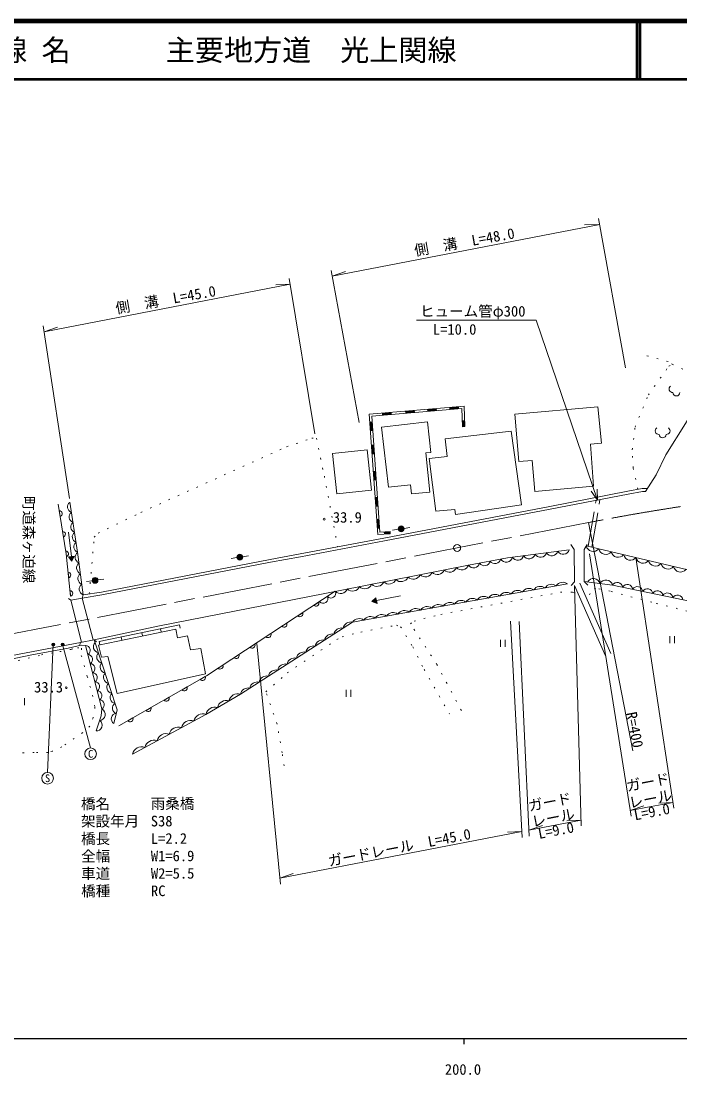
# Model space of a CAD drawing. Units: millimetres, scale not verified. Extents: x 40000 to 680000, y 20000 to 380000.
# Drawn here: x 191836 to 305159, y 198715 to 380000 of the extents above; entities that cross this region are included whole.
import ezdxf
from ezdxf.enums import TextEntityAlignment as Align

# ---------------------------------------------------------------- set-up
doc = ezdxf.new("R2010")
doc.units = ezdxf.units.MM
doc.header["$LTSCALE"] = 1000
for name, pattern in [('CHAIN', [18.5, 12, -1.5, 3.5, -1.5]), ('DASHED', [7.5, 6, -1.5]), ('DOTTED', [1.75, 0.25, -1.5])]:
    doc.linetypes.add(name, pattern=pattern)
for name, color, linetype, lineweight in [('M-BGD', 7, 'Continuous', 13), ('M-BMK', 2, 'CHAIN', 13), ('M-BMK-SRVR', 3, 'Continuous', 13), ('M-STR-HTXT', 7, 'Continuous', 13), ('M-STR-STR1', 1, 'Continuous', 13), ('M-STR-STRC', 7, 'Continuous', 13), ('M-TTL', 2, 'Continuous', 140), ('M-TTL-BAND', 7, 'Continuous', 25), ('M-TTL-LINE', 7, 'Continuous', 50)]:
    doc.layers.add(name, color=color, linetype=linetype, lineweight=lineweight)
doc.layers.add('M-BMK-HTXT', color=7, linetype='Continuous')
doc.layers.add('M-TTL-TXT', color=7, linetype='Continuous')
doc.styles.add('ＭＳ ゴシック', font='')
doc.styles.get('ＭＳ ゴシック').set_extended_font_data('MS Gothic')

msp = doc.modelspace()

# ---------------------------------------------------------------- hatches: boundary and pattern name
at = {"layer": 'M-BGD'}
for points in [[(267052, 313687), (265556, 313562), (265572, 313162), (267068, 313287)], [(255481, 312722), (253985, 312597), (254001, 312197), (255497, 312322)], [(259471, 313055), (257975, 312930), (257991, 312530), (259487, 312655)], [(263261, 313371), (261765, 313246), (261781, 312846), (263277, 312971)], [(252217, 311044), (251818, 311011), (251925, 309515), (252324, 309548)], [(268150, 311239), (267751, 311223), (267790, 310224), (268190, 310240)], [(252502, 307054), (252103, 307021), (252210, 305525), (252608, 305558)], [(252822, 302565), (252423, 302532), (252530, 301036), (252929, 301069)], [(253143, 298076), (252744, 298043), (252851, 296547), (253249, 296580)], [(253413, 294286), (253014, 294253), (253121, 292756), (253520, 292790)], [(255309, 292183), (254310, 292123), (254334, 291724), (255332, 291784)], [(256722, 292570, -0.41421), (257136, 293143, -0.41421), (257709, 292729, -1)], [(228974, 287706, -0.41421), (229388, 288279, -0.41421), (229961, 287864, -1)], [(199999, 287837), (200586, 287099), (200992, 287951)], [(204067, 283716, -1), (205057, 283855, -0.41421), (204631, 283291, -0.41421)], [(252869, 280810), (252179, 280167), (253059, 279828)]]:
    msp.add_hatch(color=256, dxfattribs=at).paths.add_polyline_path(points)
at = {"layer": 'M-STR-HTXT'}
for points in [[(197551, 272912, -0.41421), (197548, 272559, -0.41421), (197194, 272562, -1)], [(199167, 272927, -0.41421), (199163, 272574, -0.41421), (198810, 272577, -1)]]:
    msp.add_hatch(color=256, dxfattribs=at).paths.add_polyline_path(points)

# ---------------------------------------------------------------- linework, layer by layer
at = {"layer": 'M-BGD'}
for p, q in [((267052, 313687), (267068, 313287)), ((253985, 312597), (254001, 312197)), ((255481, 312722), (255497, 312322)), ((257975, 312930), (257991, 312530)), ((259471, 313055), (259487, 312655)), ((261765, 313246), (261781, 312846)), ((263261, 313371), (263277, 312971)), ((265556, 313562), (265572, 313162)), ((251818, 311011), (252217, 311044)), ((267751, 311223), (268150, 311239)), ((267790, 310224), (268190, 310240)), ((251925, 309515), (252324, 309548)), ((252103, 307021), (252502, 307054)), ((252210, 305525), (252608, 305558)), ((252423, 302532), (252822, 302565)), ((252530, 301036), (252929, 301069)), ((252744, 298043), (253143, 298076)), ((198405, 295759), (198560, 294781)), ((252851, 296547), (253249, 296580)), ((253006, 296560), (253249, 296580)), ((253014, 294253), (253413, 294286)), ((198969, 292198), (199124, 291220)), ((200495, 287894), (200018, 292067)), ((253121, 292756), (253520, 292790)), ((254334, 291724), (254310, 292123)), ((255332, 291784), (255309, 292183)), ((256722, 292570), (255735, 292412)), ((257709, 292729), (258697, 292887)), ((199525, 288843), (199631, 287858)), ((200992, 287951), (199999, 287837)), ((200586, 287099), (199999, 287837)), ((200586, 287099), (200992, 287951)), ((228974, 287706), (227986, 287547)), ((229961, 287864), (230948, 288022)), ((199917, 285206), (200023, 284221)), ((204067, 283716), (203076, 283577)), ((205057, 283855), (206047, 283994)), ((287031, 282927), (292386, 270826)), ((287946, 283331), (293300, 271231)), ((200258, 282036), (200364, 281050)), ((252964, 280319), (257088, 281117)), ((243025, 280031), (242196, 279488)), ((252179, 280167), (252869, 280810)), ((252179, 280167), (253059, 279828)), ((253059, 279828), (252869, 280810)), ((240280, 278230), (239452, 277687)), ((205282, 273261), (219065, 276133)), ((219065, 276133), (219177, 275595)), ((237536, 276430), (236707, 275886)), ((209080, 274052), (209192, 273514)), ((212604, 274787), (212716, 274248)), ((215835, 275460), (215947, 274921)), ((234791, 274629), (233963, 274086)), ((303400, 274175), (303400, 272975)), ((304200, 274175), (304200, 272975)), ((202068, 273127), (164803, 265987)), ((205282, 273261), (205394, 272722)), ((232047, 272829), (231218, 272285)), ((274301, 273574), (274301, 272374)), ((275101, 273574), (275101, 272374)), ((229302, 271028), (228474, 270485)), ((226558, 269228), (225729, 268684)), ((223510, 267248), (222650, 266756)), ((220401, 265470), (219541, 264978)), ((247780, 264957), (247780, 263757)), ((248580, 264957), (248580, 263757)), ((192420, 263527), (192420, 262327)), ((217293, 263692), (216433, 263200)), ((214185, 261915), (213325, 261423)), ((211076, 260137), (210216, 259645))]:
    msp.add_line(p, q, dxfattribs=at)
at = {"layer": 'M-BGD', "linetype": 'DASHED'}
for p, q in [((289377, 289651), (290727, 297552)), ((290011, 289502), (291409, 297685))]:
    msp.add_line(p, q, dxfattribs=at)
at = {"layer": 'M-BGD', "linetype": 'DOTTED'}
for points in [[(297935, 299436), (297125, 303150), (296955, 306264), (297447, 310162), (299742, 315696), (303266, 320645), (303932, 320909)], [(310381, 316859), (309467, 317881), (307268, 319431), (303932, 320909), (303113, 321458), (298574, 322684)], [(203571, 281469), (204427, 291217), (205098, 291898), (212429, 295477), (237517, 306775), (241828, 308232), (242644, 308271), (243999, 301718), (246298, 289556)], [(267564, 261403), (263355, 269316), (258798, 276339), (259421, 276770), (264017, 277939), (284621, 281750), (286708, 281743), (287689, 281440)], [(328047, 273769), (321981, 275005), (318021, 275877), (316635, 276041), (308454, 278141), (306429, 278494), (300344, 280022), (293168, 281923), (290650, 282470), (289701, 281512), (289213, 280468)], [(237072, 251878), (236743, 254107), (235871, 259078), (233945, 264603), (237602, 267869), (246160, 273602), (247060, 274103), (250276, 274866), (256384, 276078), (257124, 275814), (259214, 272336), (261148, 268481), (265529, 260819)]]:
    msp.add_lwpolyline(points, dxfattribs=at)
at = {"layer": 'M-BGD'}
for points in [[(202355, 280707), (205750, 281283), (234752, 286893), (239926, 287843), (254345, 290569), (282861, 296022), (296265, 298629), (298717, 299068), (299218, 299077), (301055, 301935), (302723, 305407), (306146, 310757), (307911, 313763), (312322, 319292)], [(255332, 291784), (253200, 291656), (251718, 312408), (268049, 313770), (268190, 310240)], [(255309, 292183), (253571, 292079), (252146, 312042), (267666, 313337), (267790, 310224)], [(253836, 310121), (255059, 299828), (258803, 300214), (258963, 298655), (262129, 298981), (261435, 305713), (262333, 305805), (261730, 311054), (253837, 310116)], [(200200, 297214), (201561, 288614), (202492, 281311), (205666, 281776), (234660, 287385), (239835, 288335), (254251, 291060), (282766, 296512), (296173, 299121), (298668, 299567), (299543, 299583)], [(198225, 296901), (199578, 288351), (200361, 281076)], [(204393, 273576), (215354, 275893), (246699, 282068), (268801, 286382), (275475, 287693), (286100, 289068)], [(289045, 289729), (314788, 283669), (357986, 272489), (362280, 271044)], [(285846, 283177), (248857, 276594), (229577, 264202), (223640, 260738), (211012, 253909)], [(288713, 283572), (293579, 282977), (307388, 280074), (321617, 276411)], [(245885, 281907), (223747, 267384), (208668, 258759)], [(160325, 265177), (160545, 264962), (161611, 264649), (163134, 264759), (168193, 265971), (172343, 266830), (174051, 267141), (177790, 267820), (180769, 268381), (181625, 268438), (184611, 269133), (187830, 269768), (193688, 270955), (199931, 272101), (202178, 272628), (202926, 272575), (205730, 261674), (205634, 260507), (204727, 257880)], [(204393, 273576), (208363, 261499), (207809, 259155)]]:
    msp.add_lwpolyline(points, dxfattribs=at)
for points in [[(276788, 312389), (277436, 304215), (279731, 304398), (280195, 299086), (290316, 299982), (289797, 307246), (291648, 307414), (291059, 313658)], [(262046, 304735), (263153, 295675), (266465, 295996), (266547, 295146), (277931, 296780), (276113, 309445), (264759, 308109), (265129, 305125)], [(245406, 305624), (251373, 306260), (252115, 299300), (246149, 298663)], [(205133, 272659), (218454, 275410), (218765, 273913), (220476, 274268), (220983, 271826), (222762, 272044), (223585, 267689), (208383, 264352), (206768, 270711), (205672, 270564)]]:
    msp.add_lwpolyline(points, close=True, dxfattribs=at)
at = {"layer": 'M-BGD', "linetype": 'DOTTED'}
msp.add_lwpolyline([(188023, 254266), (185965, 259375), (183643, 264880), (183038, 266793), (183145, 267786), (183544, 268403), (189663, 269568), (195340, 270965), (198484, 271534), (200511, 271929), (201518, 272193), (202208, 272104), (202189, 270852), (203231, 267277), (204100, 264043), (204549, 262002), (204232, 260123), (203666, 258724), (202432, 257593), (198865, 255159), (197201, 254405), (196463, 254170), (194105, 254170), (189113, 254056)], close=True, dxfattribs=at)
at = {"layer": 'M-BGD'}
for centre, radius in [((243974, 294311), 150), ((257216, 292650), 500), ((229467, 287785), 500), ((204562, 283786), 500), ((199616, 265318), 150)]:
    msp.add_circle(centre, radius, dxfattribs=at)
for centre, radius, start, end in [((303884, 316709), 600, 122.72029, 277.24592), ((304559, 316114), 600, 180, 0), ((301506, 309501), 600, 122.72029, 277.24592), ((302858, 309501), 600, 262.75408, 57.27971), ((302182, 308906), 600, 180, 0), ((198386, 295255), 505, 290.16464, 87.82284), ((200833, 296432), 1005, 128.99664, 248.99084), ((201105, 294713), 1005, 128.99664, 248.99084), ((201377, 292993), 1005, 128.99664, 248.99084), ((198950, 291694), 505, 290.16464, 87.82284), ((201649, 291273), 1005, 128.99664, 248.99084), ((201922, 289553), 1005, 128.99664, 248.99084), ((199481, 288340), 505, 287.31633, 84.97452), ((202206, 287769), 1063, 127.31898, 247.21302), ((279217, 288559), 1055, 208.40644, 346.33548), ((281170, 288812), 1055, 208.40644, 346.33548), ((283122, 289064), 1055, 208.40644, 346.33548), ((285075, 289317), 1055, 208.40644, 346.33548), ((290236, 289978), 1216, 191.80729, 321.69697), ((292381, 289473), 1216, 191.80729, 321.69697), ((294526, 288968), 1216, 191.80729, 321.69697), ((202439, 285943), 1063, 127.31898, 247.21302), ((269662, 286989), 1054, 215.2162, 347.02482), ((271528, 287308), 1006, 213.52056, 348.72047), ((273354, 287667), 1006, 213.52056, 348.72047), ((275281, 287984), 1071, 208.66112, 350.3641), ((277264, 288307), 1055, 208.40644, 346.33548), ((296672, 288463), 1216, 191.80729, 321.69697), ((298817, 287958), 1216, 191.80729, 321.69697), ((300962, 287453), 1216, 191.80729, 321.69697), ((303107, 286948), 1216, 191.80729, 321.69697), ((199872, 284703), 505, 287.31633, 84.97452), ((202671, 284117), 1063, 127.31898, 247.21302), ((259288, 285253), 1280, 224.9957, 337.09206), ((261372, 285660), 1280, 224.9957, 337.09206), ((263455, 286066), 1280, 224.9957, 337.09206), ((265539, 286473), 1280, 224.9957, 337.09206), ((267623, 286880), 1280, 224.9957, 337.09206), ((305253, 286443), 1216, 191.80729, 321.69697), ((202904, 282291), 1063, 127.31898, 247.21302), ((250954, 283626), 1280, 224.9957, 337.09206), ((253037, 284033), 1280, 224.9957, 337.09206), ((255121, 284440), 1280, 224.9957, 337.09206), ((257205, 284846), 1280, 224.9957, 337.09206), ((283082, 281781), 1330, 52.08371, 148.09748), ((285029, 282127), 1330, 52.08371, 148.09748), ((290291, 282933), 1173, 15.20877, 150.83626), ((292447, 282669), 1173, 15.20877, 150.83626), ((294385, 282523), 925, 5.65699, 150.60035), ((296111, 282160), 925, 5.65699, 150.60035), ((200214, 281532), 505, 287.31633, 84.97452), ((243797, 280670), 817, 222.4347, 24.72404), ((245141, 281566), 818, 222.48767, 24.6705), ((246788, 282811), 1278, 225.00739, 337.15962), ((248870, 283220), 1280, 224.9957, 337.09206), ((271401, 279702), 1330, 52.08371, 148.09748), ((273348, 280049), 1330, 52.08371, 148.09748), ((275295, 280395), 1330, 52.08371, 148.09748), ((277242, 280742), 1330, 52.08371, 148.09748), ((279188, 281088), 1330, 52.08371, 148.09748), ((281135, 281434), 1330, 52.08371, 148.09748), ((297837, 281797), 925, 5.65699, 150.60035), ((299563, 281434), 925, 5.65699, 150.60035), ((301290, 281071), 925, 5.65699, 150.60035), ((303016, 280709), 925, 5.65699, 150.60035), ((304742, 280346), 925, 5.65699, 150.60035), ((242557, 279841), 505, 224.43821, 22.09641), ((261667, 277970), 1330, 52.08371, 148.09748), ((263614, 278316), 1330, 52.08371, 148.09748), ((265561, 278663), 1330, 52.08371, 148.09748), ((267508, 279009), 1330, 52.08371, 148.09748), ((269454, 279356), 1330, 52.08371, 148.09748), ((239812, 278041), 505, 224.43821, 22.09641), ((251933, 276238), 1330, 52.08371, 148.09748), ((253880, 276584), 1330, 52.08371, 148.09748), ((255827, 276931), 1330, 52.08371, 148.09748), ((257774, 277277), 1330, 52.08371, 148.09748), ((259720, 277623), 1330, 52.08371, 148.09748), ((237068, 276240), 505, 224.43821, 22.09641), ((246910, 274325), 1283, 74.6147, 170.84502), ((248517, 275358), 1283, 74.6147, 170.84502), ((249986, 275891), 1330, 52.08371, 148.09748), ((234323, 274439), 505, 224.43821, 22.09641), ((245303, 273292), 1283, 74.6147, 170.84502), ((202890, 271736), 840, 301.3015, 87.54703), ((205316, 272377), 1048, 136.8239, 259.56696), ((231579, 272639), 505, 224.43821, 22.09641), ((242090, 271227), 1283, 74.6147, 170.84502), ((243697, 272260), 1283, 74.6147, 170.84502), ((203291, 270179), 840, 301.3015, 87.54703), ((205890, 270629), 1048, 136.8239, 259.56696), ((228834, 270838), 505, 224.43821, 22.09641), ((238876, 269162), 1283, 74.6147, 170.84502), ((240483, 270194), 1283, 74.6147, 170.84502), ((203691, 268621), 840, 301.3015, 87.54703), ((206465, 268882), 1048, 136.8239, 259.56696), ((226090, 269038), 505, 224.43821, 22.09641), ((235663, 267096), 1283, 74.6147, 170.84502), ((237270, 268129), 1283, 74.6147, 170.84502), ((204092, 267064), 840, 301.3015, 87.54703), ((207039, 267134), 1048, 136.8239, 259.56696), ((223031, 267087), 505, 220.93834, 18.59653), ((234056, 266064), 1283, 74.6147, 170.84502), ((204493, 265507), 840, 301.3015, 87.54703), ((204893, 263950), 840, 301.3015, 87.54703), ((207613, 265387), 1048, 136.8239, 259.56696), ((219923, 265309), 505, 220.93834, 18.59653), ((230843, 263998), 1283, 74.6147, 170.84502), ((232450, 265031), 1283, 74.6147, 170.84502), ((205294, 262392), 840, 301.3015, 87.54703), ((208188, 263639), 1048, 136.8239, 259.56696), ((216814, 263531), 505, 220.93834, 18.59653), ((227119, 261595), 1529, 71.75834, 168.77535), ((229098, 262750), 1529, 71.75834, 168.77535), ((205236, 260731), 1064, 275.9272, 62.36748), ((208469, 261809), 928, 120.49426, 254.7289), ((213706, 261754), 505, 220.93834, 18.59653), ((225140, 260440), 1529, 71.75834, 168.77535), ((204808, 258855), 979, 265.29735, 56.59675), ((208304, 259967), 951, 94.78425, 238.60532), ((210598, 259976), 505, 220.93834, 18.59653), ((220975, 258121), 1582, 69.24514, 167.55679), ((223080, 259259), 1582, 69.24514, 167.55679), ((216766, 255845), 1582, 69.24514, 167.55679), ((218870, 256983), 1582, 69.24514, 167.55679), ((214661, 254707), 1582, 69.24514, 167.55679), ((212556, 253569), 1582, 69.24514, 167.55679)]:
    msp.add_arc(centre, radius, start, end, dxfattribs=at)
at = {"layer": 'M-BMK'}
msp.add_line((289437, 293732), (170574, 270767), dxfattribs=at)
msp.add_arc((365815, -98908), 400000, 96.05598, 101.008, dxfattribs=at)
at = {"layer": 'M-BMK-SRVR'}
msp.add_circle((266841, 289366), 600, dxfattribs=at)
at = {"layer": 'M-STR-HTXT'}
for p, q in [((291359, 345028), (245326, 336134)), ((291229, 345003), (288775, 344935)), ((295792, 320362), (291182, 346012)), ((242347, 309004), (237949, 335727)), ((249961, 310929), (245145, 337118)), ((245326, 336134), (247648, 336931)), ((238112, 334740), (195795, 326565)), ((238112, 334740), (235660, 334615)), ((280459, 328569), (259843, 328569)), ((290984, 297602), (280459, 328569)), ((200182, 297858), (195644, 327554)), ((195795, 326565), (198117, 327361)), ((290984, 297602), (289894, 299132)), ((290984, 297602), (290916, 299480)), ((289437, 293732), (297074, 254468)), ((289609, 288360), (296761, 243204)), ((297579, 287720), (304136, 244598)), ((287031, 282927), (288179, 241546)), ((276039, 276745), (278004, 239580)), ((277532, 276688), (279220, 239815)), ((197373, 272737), (196393, 250750)), ((198988, 272752), (203793, 254954)), ((232367, 272933), (236434, 231550)), ((296604, 244192), (298926, 244989)), ((303985, 245587), (301532, 245490)), ((296604, 244192), (298984, 244652)), ((279173, 240825), (288151, 242559)), ((279173, 240825), (281495, 241621)), ((288151, 242559), (285699, 242433)), ((236336, 232549), (277951, 240589)), ((277951, 240589), (275499, 240463)), ((236336, 232549), (238658, 233346))]:
    msp.add_line(p, q, dxfattribs=at)
for centre in [(197373, 272737), (198988, 272752)]:
    msp.add_circle(centre, 250, dxfattribs=at)
msp.add_arc((365818, -98930), 350022, 100.17487, 101.00784, dxfattribs=at)
at = {"layer": 'M-STR-STR1'}
for p, q in [((200383, 280357), (202248, 273161)), ((202355, 280707), (204212, 273541))]:
    msp.add_line(p, q, dxfattribs=at)
for points in [[(286412, 289962), (286964, 289072), (287014, 283557), (286429, 282923)], [(289199, 289987), (288664, 289087), (288713, 283572), (289309, 282949)], [(199972, 280695), (200383, 280357), (202355, 280707), (202492, 281311)], [(201873, 272556), (202068, 273127), (204393, 273576), (204826, 273225)]]:
    msp.add_lwpolyline(points, dxfattribs=at)
at = {"layer": 'M-STR-STRC'}
for centre in [(203793, 253954), (196393, 249750)]:
    msp.add_circle(centre, 1000, dxfattribs=at)
at = {"layer": 'M-TTL'}
msp.add_line((680000, 380000), (40000, 380000), dxfattribs=at)
at = {"layer": 'M-TTL-BAND'}
for p, q in [((40000, 205000), (579000, 205000)), ((268000, 205000), (268000, 204000))]:
    msp.add_line(p, q, dxfattribs=at)
at = {"layer": 'M-TTL-LINE'}
for p, q in [((297750, 380000), (297750, 370000)), ((298250, 380000), (298250, 370000)), ((40000, 370000), (680000, 370000))]:
    msp.add_line(p, q, dxfattribs=at)

# ---------------------------------------------------------------- texts
at = {"layer": 'M-BGD', "style": 'ＭＳ ゴシック'}
for s, p in [('33.9', (245460, 294635)), ('33.3', (194070, 265424))]:
    msp.add_text(s, height=1833, dxfattribs=at).set_placement(p, align=Align.MIDDLE_LEFT)
at = {"layer": 'M-BMK-HTXT', "style": 'ＭＳ ゴシック'}
msp.add_text('町道森ヶ迫線', height=1833, rotation=270, dxfattribs=at).set_placement((193171, 298290), align=Align.MIDDLE_LEFT)
at = {"layer": 'M-STR-HTXT', "style": 'ＭＳ ゴシック'}
for s, rotation, p in [('側\u3000溝\u3000L=48.0', 10, (268342, 340581)), ('側\u3000溝\u3000L=45.0', 10, (216953, 330652)), ('ガード', 10.731, (299903, 247637)), ('ガード', 10.934, (283055, 244245)), ('レール', 10.731, (300341, 244755)), ('レール', 10.934, (283624, 241527)), ('ガードレール\u3000L=45.0', 10.934, (257173, 236417))]:
    msp.add_text(s, height=1833, rotation=rotation, dxfattribs=at).set_placement(p, align=Align.BOTTOM_CENTER)
msp.add_text('ヒューム管φ300', height=1833, dxfattribs=at).set_placement((278593, 328619), align=Align.BOTTOM_RIGHT)
msp.add_text('L=10.0', height=1833, dxfattribs=at).set_placement((270151, 327887), align=Align.TOP_RIGHT)
for s, rotation, p in [('R=400', 281.008, (295364, 260870)), ('橋名', 0.148, (202139, 243882)), ('雨桑橋', 0.148, (214139, 243913)), ('架設年月', 0.148, (202147, 240882)), ('S38', 0.148, (214147, 240913)), ('橋長', 0.148, (202154, 237882)), ('L=2.2', 0.148, (214154, 237914)), ('全幅', 0.148, (202162, 234882)), ('W1=6.9', 0.148, (214162, 234914)), ('車道', 0.148, (202170, 231882)), ('W2=5.5', 0.148, (214170, 231914)), ('橋種', 0.148, (202178, 228882)), ('RC', 0.148, (214178, 228914))]:
    msp.add_text(s, height=1833, rotation=rotation, dxfattribs=at).set_placement(p, align=Align.BOTTOM_LEFT)
for rotation, p in [(10.731, (300164, 244879)), (10.934, (283662, 241692))]:
    msp.add_text('L=9.0', height=1833, rotation=rotation, dxfattribs=at).set_placement(p, align=Align.TOP_CENTER)
at = {"layer": 'M-STR-STRC', "style": 'ＭＳ ゴシック'}
for s, p in [('C', (203793, 253954)), ('S', (196393, 249750))]:
    msp.add_text(s, height=1320, dxfattribs=at).set_placement(p, align=Align.MIDDLE_CENTER)
at = {"layer": 'M-TTL-BAND', "style": 'ＭＳ ゴシック'}
msp.add_text('200.0', height=1833, dxfattribs=at).set_placement((267844, 198195), align=Align.BOTTOM_CENTER)
at = {"layer": 'M-TTL-TXT', "style": 'ＭＳ ゴシック'}
for s, p in [('路 線 名', (180380, 375000)), ('主要地方道\u3000光上関線', (216734, 375000))]:
    msp.add_text(s, height=3666, dxfattribs=at).set_placement(p, align=Align.MIDDLE_LEFT)

doc.saveas('drawing.dxf')
